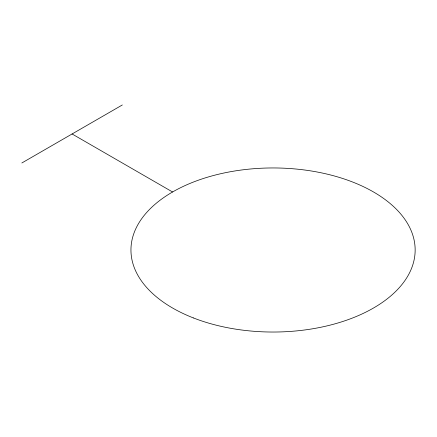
<?xml version="1.0" encoding="UTF-8"?>
<svg xmlns="http://www.w3.org/2000/svg" width="437" height="437" viewBox="0 0 437 437"><rect width="100%" height="100%" fill="white"/><g stroke="black" fill="none" stroke-linecap="round" stroke-linejoin="round"><path stroke-width="0.66" d="M21.85 162.979L122.327 104.967M72.089 133.973L172.571 191.985M193.4 317.934A142.101 82.041 0 0 0 414.789 255.847A142.101 82.041 0 0 0 210.962 176.198A142.101 82.041 0 0 0 193.4 317.934"/></g></svg>
